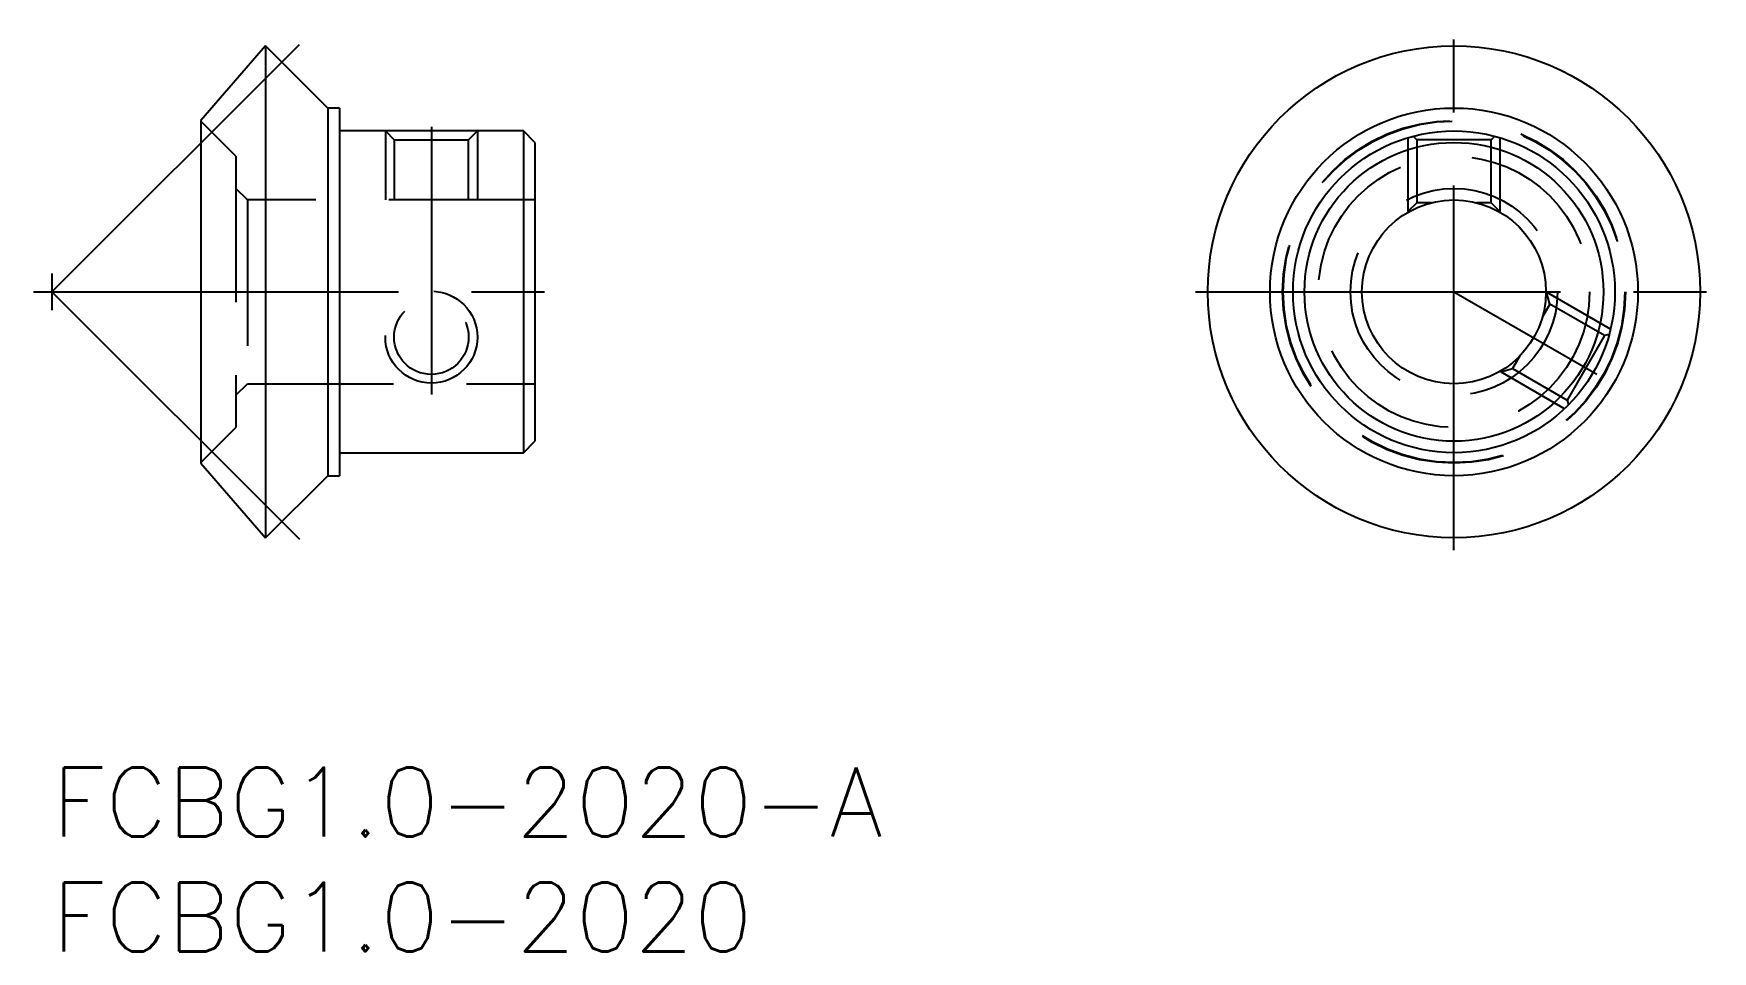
# Model space of a CAD drawing. Extents: x -0.8 to 72.2, y -8 to 31.9.
import ezdxf

# ---------------------------------------------------------------- set-up
doc = ezdxf.new("R2010")
doc.units = 0
doc.header["$LTSCALE"] = 0.5
doc.linetypes.add('CENTER', pattern=[50.8, 31.75, -6.35, 6.35, -6.35])
doc.linetypes.add('DASHED', pattern=[19.05, 12.7, -6.35])
for name, color, linetype in [('MSM_CENTER', 1, 'CENTER'), ('MSM_CONTINUOUS', 7, 'CONTINUOUS'), ('MSM_DASHED', 4, 'DASHED'), ('MSM_PART_NUMBER', 7, 'CONTINUOUS')]:
    doc.layers.add(name, color=color, linetype=linetype)
doc.styles.get("Standard").update_dxf_attribs({"font": 'txt.shx', "height": 3, "bigfont": 'bigfont.shx'})

msp = doc.modelspace()

# ---------------------------------------------------------------- linework, layer by layer
at = {"layer": 'MSM_CENTER'}
for p, q in [((0, 20.705), (10.769, 31.474)), ((60.973, 9.465), (60.973, 31.945)), ((16.5, 27.88), (16.5, 16.239)), ((0, 21.505), (0, 19.905)), ((-0.8, 20.705), (21.727, 20.705)), ((0, 20.705), (10.769, 9.936)), ((49.733, 20.705), (72.213, 20.705)), ((60.973, 20.705), (67.187, 17.117))]:
    msp.add_line(p, q, dxfattribs=at)
at = {"layer": 'MSM_CONTINUOUS'}
for p, q in [((9.29, 31.41), (6.47, 28.16)), ((12, 28.705), (9.29, 31.41)), ((9.29, 31.41), (9.29, 10)), ((12.5, 28.705), (12, 28.705)), ((12, 28.705), (12, 12.705)), ((12.5, 28.705), (12.5, 12.705)), ((6.47, 28.16), (6.47, 13.25)), ((20.5, 27.705), (12.5, 27.705)), ((21, 27.205), (20.5, 27.705)), ((20.5, 27.705), (20.5, 13.705)), ((21, 27.205), (21, 14.205)), ((20.5, 13.705), (21, 14.205)), ((6.47, 13.25), (9.29, 10)), ((12.5, 13.705), (20.5, 13.705)), ((9.29, 10), (12, 12.705)), ((12, 12.705), (12.5, 12.705))]:
    msp.add_line(p, q, dxfattribs=at)
for radius in [10.705, 8, 7, 6.5, 4]:
    msp.add_circle((60.973, 20.705), radius, dxfattribs=at)
at = {"layer": 'MSM_DASHED'}
for p, q in [((8, 26.605), (6.47, 28.135)), ((14.5, 27.705), (14.879, 27.326)), ((14.5, 27.705), (14.5, 24.705)), ((14.879, 27.326), (14.879, 24.705)), ((14.879, 27.326), (18.121, 27.326)), ((18.121, 27.326), (18.5, 27.705)), ((18.121, 24.705), (18.121, 27.326)), ((18.5, 27.705), (18.5, 24.705)), ((58.973, 27.413), (58.973, 24.205)), ((59.203, 27.475), (59.352, 27.326)), ((59.352, 27.326), (59.352, 24.584)), ((62.594, 27.326), (59.352, 27.326)), ((62.594, 27.326), (62.744, 27.477)), ((62.594, 24.584), (62.594, 27.326)), ((62.973, 27.413), (62.973, 24.205)), ((8, 26.605), (8, 14.805)), ((8.5, 24.705), (8, 25.205)), ((21, 24.705), (8.5, 24.705)), ((8.5, 24.705), (8.5, 16.705)), ((59.352, 24.584), (58.973, 24.205)), ((59.036, 24.205), (58.973, 24.205)), ((59.996, 24.584), (59.352, 24.584)), ((62.594, 24.584), (61.949, 24.584)), ((62.973, 24.205), (62.594, 24.584)), ((62.973, 24.205), (62.909, 24.205)), ((65.143, 20.169), (65.004, 20.687)), ((67.782, 19.083), (65.004, 20.687)), ((65.143, 20.169), (64.82, 19.611)), ((67.517, 18.798), (65.143, 20.169)), ((67.517, 18.798), (65.896, 15.991)), ((67.723, 18.853), (67.517, 18.798)), ((63.844, 17.92), (63.522, 17.362)), ((63.004, 17.223), (63.522, 17.362)), ((65.782, 15.619), (63.004, 17.223)), ((63.522, 17.362), (65.896, 15.991)), ((8, 16.205), (8.5, 16.705)), ((8.5, 16.705), (21, 16.705)), ((65.896, 15.991), (65.951, 15.785)), ((6.47, 13.275), (8, 14.805))]:
    msp.add_line(p, q, dxfattribs=at)
for centre, radius in [((60.973, 20.705), 7.455), ((60.973, 20.705), 7.43), ((60.973, 20.705), 5.9), ((60.973, 20.705), 4.5), ((16.5, 18.734), 2), ((16.5, 18.734), 1.621)]:
    msp.add_circle(centre, radius, dxfattribs=at)

# ---------------------------------------------------------------- texts
at = {"layer": 'MSM_PART_NUMBER'}
for s, p in [('FCBG1.0-2020-A', (0, -3)), ('FCBG1.0-2020', (0, -8))]:
    msp.add_text(s, height=3, dxfattribs=at).set_placement(p)

doc.saveas('drawing.dxf')
